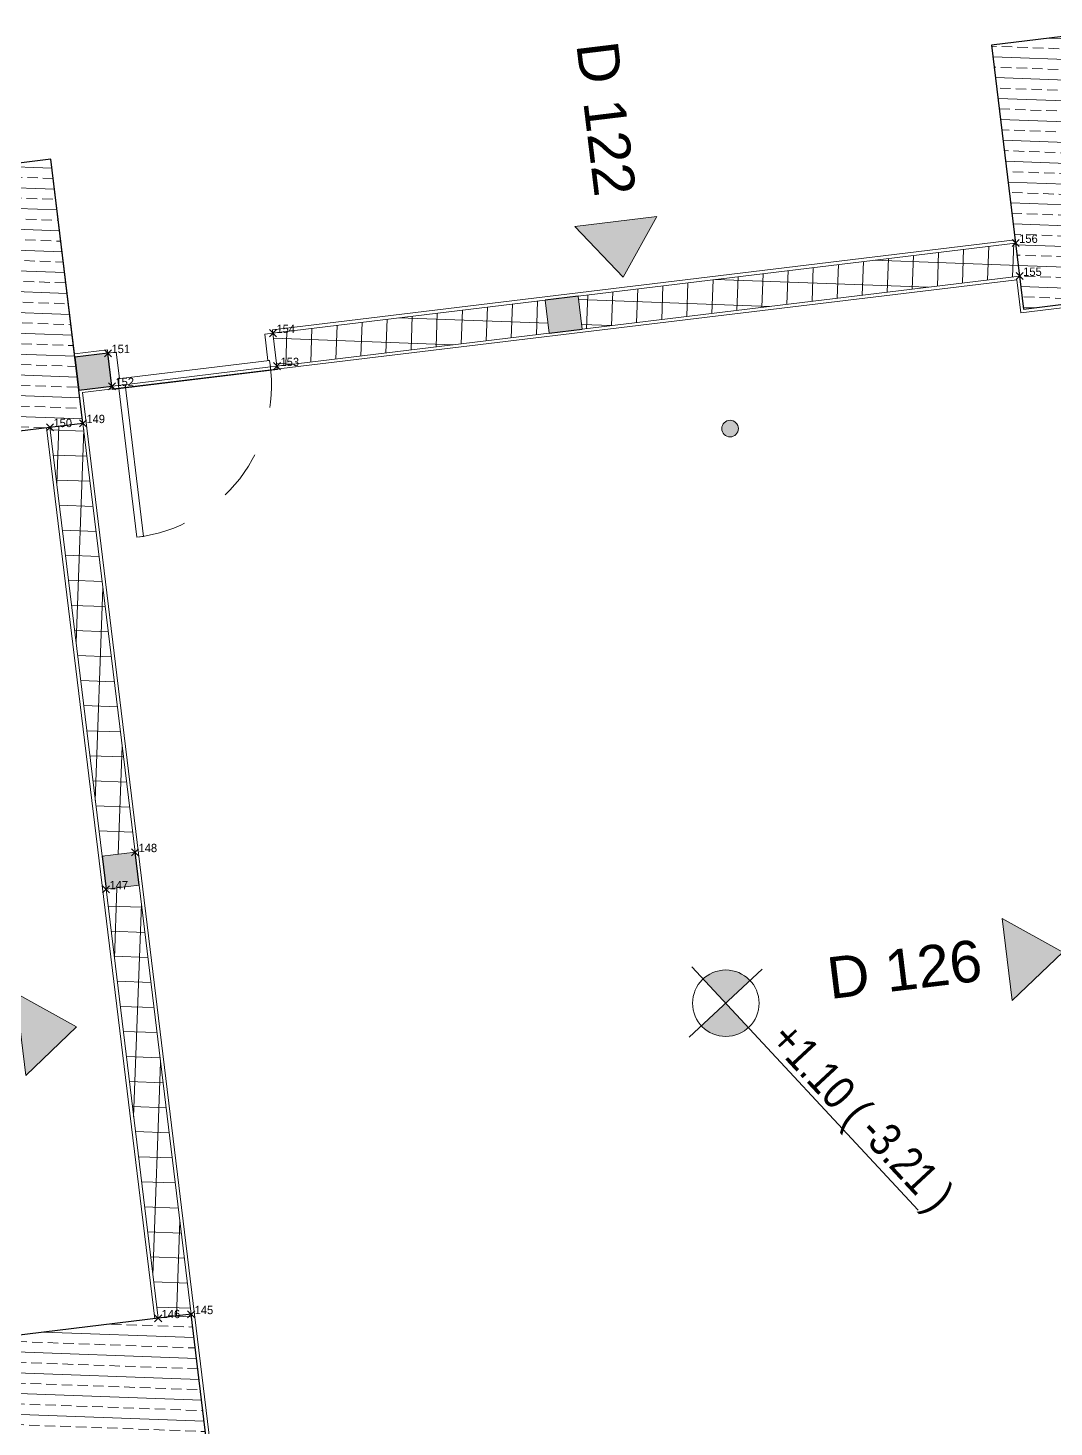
# Model space of a CAD drawing. Header units: metres. Extents: x 400403 to 400526, y 4543947 to 4544120.
# Drawn here: x 400454.59 to 400460.76, y 4544075.99 to 4544084.41 of the extents above; entities that cross this region are included whole.
import ezdxf

# ---------------------------------------------------------------- set-up
doc = ezdxf.new("R2010")
doc.units = ezdxf.units.M
doc.linetypes.add('Dash', pattern=[0.6, 0.3, -0.3])
doc.layers.add('A_DOOR', color=5, linetype='Continuous', lineweight=13, true_color=0x0000ff)
doc.layers.add('A_RC', color=7, linetype='Continuous', lineweight=15, true_color=0x007f00)
for name, color, linetype, lineweight in [('A_ELEVATION_2', 7, 'Continuous', 18), ('A_HATCH', 7, 'Continuous', 18), ('A_NIVO', 7, 'Continuous', 5), ('A_SECTION_LINE', 7, 'Continuous', 5), ('A_TEXT_40', 7, 'Continuous', 5)]:
    doc.layers.add(name, color=color, linetype=linetype, lineweight=lineweight)
doc.styles.add('Arial Narrow_1', font='Arial Narrow.ttf', dxfattribs={"height": 0.2})
doc.styles.add('Arial_1', font='Arial.ttf', dxfattribs={"height": 0.2499999999999998})
pattern_1 = [(45, (0, 0), (-0.1060660171779821, 0.1060660171779821), []), (135, (0, 0), (-0.1060660171779821, -0.1060660171779821), [])]
pattern_2 = [(45, (0, 0), (-0.08838834764831845, 0.08838834764831845), []), (45, (0.08800000000000001, 0), (-0.08838834764831845, 0.08838834764831845), [0.063, -0.031])]

# ---------------------------------------------------------------- blocks, each defined once
blk = doc.blocks.new('_SINGLE SWINGING_no handle - INT HOLLOW METAL-1542412-PERON KAT _1_10 _-3_21_ KOTU TUĞLA DUVAR PLANI - 1_2')
at = {"layer": 'A_DOOR', "color": 176, "true_color": 0x00007f}
for p, q in [((0.4199999999999566, 1.020000000000984), (0.4199999999999581, 0.1000000000009838)), ((0.4599999999999566, 1.020000000000984), (0.4199999999999566, 1.020000000000984)), ((0.4599999999999581, 0.1000000000009839), (0.4599999999999566, 1.020000000000984)), ((0.4599999999999746, 0.100000000000979), (-0.4600000000000068, 0.100000000000979)), ((-0.4600000000000068, 0.100000000000979), (-0.4600000000000067, 0.06000000000097949)), ((0.4599999999999581, 0.1000000000009839), (0.4199999999999581, 0.1000000000009838)), ((0.4599999999999746, 0.06000000000097949), (0.4599999999999746, 0.100000000000979)), ((-0.4600000000000067, 0.06000000000097949), (0.4599999999999747, 0.06000000000097949))]:
    blk.add_line(p, q, dxfattribs=at)
at = {"layer": 'A_DOOR', "color": 49, "lineweight": 15, "true_color": 0x464646}
for p, q in [((-0.4600000000000137, 0.1000000000009687), (-0.5000000000000102, 0.1000000000009687)), ((-0.5000000000000102, 0.1000000000009687), (-0.5000000000000104, -0.09999999999903367)), ((-0.4600000000000137, 0.06000000000096675), (-0.4600000000000137, 0.1000000000009687)), ((0.4999999999999919, 0.1000000000009687), (0.4599999999999953, 0.1000000000009687)), ((0.4599999999999953, 0.1000000000009687), (0.4599999999999953, 0.06000000000096675)), ((0.4999999999999919, -0.09999999999903367), (0.4999999999999919, 0.1000000000009687)), ((-0.4500000000000119, 0.06000000000096675), (-0.4600000000000137, 0.06000000000096675)), ((-0.4500000000000119, -0.09999999999903367), (-0.4500000000000119, 0.06000000000096675)), ((0.4599999999999953, 0.06000000000096675), (0.4499999999999937, 0.06000000000096675)), ((0.4499999999999937, 0.06000000000096675), (0.4499999999999937, -0.09999999999903367)), ((-0.5000000000000104, -0.09999999999903367), (-0.4500000000000119, -0.09999999999903367)), ((0.4499999999999937, -0.09999999999903367), (0.4999999999999919, -0.09999999999903367))]:
    blk.add_line(p, q, dxfattribs=at)
at = {"layer": 'A_DOOR', "linetype": 'Dash', "lineweight": 5}
blk.add_arc((0.4599999999999578, 0.1000000000009838), 0.9199999999999995, 90.00000000000004, 181.0000000000005, dxfattribs=at)
blk = doc.blocks.new('M09-PRT-S24-ZZ-M3-ARC-01_rvt-1-PERON KAT _1_10 _-3_21_ KOTU TUĞLA DUVAR PLANI - 1_2')
at = {"layer": 'A_HATCH', "lineweight": 5, "true_color": 0x787878}
h = blk.add_hatch(dxfattribs=at)
h.set_pattern_fill('FP_2', color=8, style=0, pattern_type=2)
h.set_pattern_definition(pattern_1)
h.paths.add_polyline_path([(46.46412407648047, 36.50585241860311), (47.43396974276306, 37.84073045932178), (47.27216634388808, 37.95828750978028), (46.30232067760547, 36.62340946906161)], flags=0)
h.paths.add_polyline_path([(47.55152679322155, 38.00253385819675), (49.10915771179663, 40.14642889329038), (48.94735431292164, 40.26398594374888), (47.38972339434656, 38.12009090865526)], flags=0)
h = blk.add_hatch(dxfattribs=at)
h.set_pattern_fill('FP_2', color=8, style=0, pattern_type=2)
h.set_pattern_definition(pattern_1)
h.paths.add_polyline_path([(50.17171989177065, 32.08163121364036), (50.28927694222916, 32.24343461251536), (48.18582021659748, 33.77168537950571), (48.06826316613898, 33.60988198063072), (50.15020541247831, 32.09726239781414)], flags=0)
h.paths.add_polyline_path([(47.906459767264, 33.7274390310892), (48.02401681772249, 33.88924242996421), (45.92056781389099, 35.41748758673834), (45.80301076343249, 35.25568418786334), (47.14111338873024, 34.28349572374889)], flags=0)
at = {"layer": 'A_RC', "lineweight": 5, "true_color": 0xff8000}
for points in [[(47.43396974276305, 37.84073045932177), (47.55152679322155, 38.00253385819676), (47.38972339434657, 38.12009090865526), (47.27216634388808, 37.95828750978027)], [(45.75878177372939, 35.53503202535324), (45.8763388241879, 35.69683542422823), (45.71453542531291, 35.81439247468673), (45.59697837485441, 35.65258907581173)], [(48.06826316613896, 33.60988198063068), (48.18582021659746, 33.77168537950567), (48.02401681772248, 33.88924242996417), (47.90645976726397, 33.72743903108917)]]:
    blk.add_hatch(color=30, dxfattribs=at).paths.add_polyline_path(points, flags=0)
at = {"layer": 'A_ELEVATION_2', "lineweight": 20}
for p, q in [((48.9473543129216, 40.26398594374885), (47.38972339434653, 38.12009090865523)), ((49.10915771179659, 40.14642889329035), (48.9473543129216, 40.26398594374885)), ((47.55152679322152, 38.00253385819673), (49.10915771179659, 40.14642889329035)), ((47.27216634388804, 37.95828750978025), (46.30232067760544, 36.62340946906158)), ((46.46412407648043, 36.50585241860308), (47.43396974276303, 37.84073045932175)), ((46.30232067760544, 36.62340946906158), (46.46412407648043, 36.50585241860308)), ((45.92056781389095, 35.41748758673831), (45.80301076343245, 35.25568418786332)), ((48.02401681772246, 33.88924242996418), (45.92056781389095, 35.41748758673831)), ((45.80301076343245, 35.25568418786332), (47.90645976726397, 33.72743903108918)), ((50.28927694222912, 32.24343461251533), (48.18582021659745, 33.77168537950568)), ((48.06826316613895, 33.60988198063069), (50.17171989177061, 32.08163121364034)), ((50.17171989177061, 32.08163121364034), (50.28927694222912, 32.24343461251533))]:
    blk.add_line(p, q, dxfattribs=at)
at = {"layer": 'A_ELEVATION_2', "lineweight": 13}
for p, q in [((47.38972339434653, 38.12009090865523), (47.55152679322152, 38.00253385819673)), ((47.43396974276303, 37.84073045932175), (47.27216634388804, 37.95828750978025)), ((47.90645976726397, 33.72743903108918), (48.02401681772246, 33.88924242996418)), ((48.18582021659745, 33.77168537950568), (48.06826316613895, 33.60988198063069))]:
    blk.add_line(p, q, dxfattribs=at)
at = {"layer": 'A_RC'}
for p, q in [((50.00486909056301, 41.00498348530986), (49.27538574551323, 40.00093579789852)), ((46.28619919238653, 36.63524618060917), (48.93117397327844, 40.27574164913099)), ((49.11366535729174, 40.118608365554), (45.78344070405797, 35.54179633097251)), ((49.27538574551323, 40.00093579789852), (49.11366535729174, 40.118608365554)), ((46.30237953227401, 36.62349047556335), (46.28619919238653, 36.63524618060918)), ((45.89257801874403, 35.68516072568404), (46.48036327103651, 36.49417772005899)), ((46.48036327103651, 36.49417772005899), (46.4641731121791, 36.50594055900406)), ((44.6262168362731, 36.35801238506441), (45.58085688963557, 35.66442578735926)), ((45.58085688963557, 35.66442578735926), (45.69841394009405, 35.82622918623424)), ((45.69841394009405, 35.82622918623424), (45.71459427998232, 35.81447348118783)), ((45.87631667235556, 35.6969752853979), (45.89257801874403, 35.68516072568404)), ((45.78344070405797, 35.54179633097251), (53.35912284517978, 30.03779490082774)), ((50.1598671811164, 32.06531735698729), (45.79117541149174, 35.23935771936669))]:
    blk.add_line(p, q, dxfattribs=at)
at = {"layer": 'A_RC', "color": 7, "lineweight": 25}
for p, q in [((47.38972339434653, 38.12009090865523), (47.27216634388804, 37.95828750978024)), ((47.43396974276302, 37.84073045932174), (47.55152679322152, 38.00253385819673)), ((45.71453542531287, 35.8143924746867), (45.59697837485437, 35.65258907581171)), ((45.87633882418785, 35.6968354242282), (45.71453542531287, 35.8143924746867)), ((45.75878177372935, 35.53503202535321), (45.87633882418785, 35.6968354242282)), ((45.59697837485437, 35.65258907581171), (45.75878177372935, 35.53503202535321)), ((48.18582021659742, 33.77168537950565), (48.02401681772244, 33.88924242996414)), ((47.90645976726394, 33.72743903108915), (48.06826316613893, 33.60988198063065))]:
    blk.add_line(p, q, dxfattribs=at)
at = {"layer": 'A_RC', "color": 7}
for p, q in [((47.55152679322152, 38.00253385819673), (47.38972339434653, 38.12009090865523)), ((47.27216634388804, 37.95828750978024), (47.43396974276302, 37.84073045932174)), ((48.02401681772244, 33.88924242996414), (47.90645976726394, 33.72743903108915)), ((48.06826316613893, 33.60988198063065), (48.18582021659742, 33.77168537950565))]:
    blk.add_line(p, q, dxfattribs=at)
at = {"lineweight": 15, "rotation": 233.9999999999997}
blk.add_blockref('_SINGLE SWINGING_no handle - INT HOLLOW METAL-1542412-PERON KAT _1_10 _-3_21_ KOTU TUĞLA DUVAR PLANI - 1_2', (46.0893297508967, 36.16012244664486), dxfattribs=at)
blk = doc.blocks.new('M09-PRT-S24-ZZ-M3-STR-01_rvt-1-PERON KAT _1_10 _-3_21_ KOTU TUĞLA DUVAR PLANI - 1_2')
at = {"layer": 'A_RC', "lineweight": 5, "true_color": 0x787878}
h = blk.add_hatch(dxfattribs=at)
h.set_pattern_fill('FP_1', color=8, style=0, pattern_type=2)
h.set_pattern_definition(pattern_2)
h.paths.add_polyline_path([(49.27096111136748, 40.02887184284013), (49.97630341411845, 40.99969223609007), (48.68187622311853, 41.94014863975804), (47.97653392036756, 40.96932824650811)], flags=0)
h = blk.add_hatch(dxfattribs=at)
h.set_pattern_fill('FP_1', color=8, style=0, pattern_type=2)
h.set_pattern_definition(pattern_2)
h.paths.add_polyline_path([(45.21524287054934, 34.44665458165303), (45.92058517330032, 35.41747497490295), (44.6261579823004, 36.35793137857092), (43.92081567954943, 35.38711098532099), (44.13202136498218, 35.23366107269758)], flags=0)
h = blk.add_hatch(dxfattribs=at)
h.set_pattern_fill('FP_1', color=8, style=0, pattern_type=2)
h.set_pattern_definition(pattern_2)
h.paths.add_polyline_path([(50.87836183117388, 30.33215781560571), (51.58370413392485, 31.30297820885564), (50.28927694292494, 32.24343461252362), (49.58393464017398, 31.27261421927368), (50.41889560843006, 30.6659795666111)], flags=0)
at = {"layer": 'A_RC', "color": 7, "lineweight": 25}
for p, q in [((48.6818762231185, 41.94014863975799), (47.97653392036752, 40.96932824650805)), ((49.27096111136744, 40.02887184284008), (49.97630341411841, 40.99969223609002)), ((47.97653392036752, 40.96932824650805), (49.27096111136744, 40.02887184284008)), ((44.62615798230037, 36.35793137857089), (43.92081567954939, 35.38711098532096)), ((45.92058517330028, 35.41747497490292), (44.62615798230037, 36.35793137857089)), ((45.21524287054931, 34.44665458165299), (45.92058517330028, 35.41747497490292)), ((50.28927694292491, 32.24343461252358), (49.58393464017394, 31.27261421927365)), ((51.58370413392482, 31.30297820885561), (50.28927694292491, 32.24343461252358))]:
    blk.add_line(p, q, dxfattribs=at)
blk = doc.blocks.new('Elevation - Filled Arrow-693709-PERON KAT _1_10 _-3_21_ KOTU TUĞLA DUVAR PLANI - 1_2')
at = {"layer": 'A_SECTION_LINE'}
blk.add_hatch(color=256, dxfattribs=at).paths.add_polyline_path([(6.591881948714948e-07, 0.005843741991433941), (0.002531957843382645, 0.002468698742516678), (-0.002450179215144995, 0.002468698742516693)], flags=0)
for p, q in [((6.591881948721558e-07, 0.005843741991433941), (-0.002450179215144995, 0.002468698742516693)), ((0.002531957843382645, 0.002468698742516679), (6.591881948714948e-07, 0.005843741991433941)), ((-0.002450179215144993, 0.002468698742516694), (0.002531957843382645, 0.002468698742516678))]:
    blk.add_line(p, q, dxfattribs=at)
blk = doc.blocks.new('Spot Elevations - D_DAT_ELEV TARGET_REV-693727-PERON KAT _1_10 _-3_21_ KOTU TUĞLA DUVAR PLANI - 1_2')
at = {"layer": 'A_NIVO'}
h = blk.add_hatch(color=256, dxfattribs=at)
edge = h.paths.add_edge_path(flags=0)
edge.add_line((1.586231146433193e-18, 0.004), (-0.001999999999999998, 0.004))
edge.add_arc((-5.287437154777308e-19, 0.004), 0.001999999999999996, 90.00000000000028, 180.0000000000001, ccw=False)
edge.add_line((1.586231146433193e-18, 0.005999999999999998), (1.586231146433193e-18, 0.004))
h = blk.add_hatch(color=256, dxfattribs=at)
edge = h.paths.add_edge_path(flags=0)
edge.add_line((1.586231146433193e-18, 0.004), (0.002000000000000003, 0.004))
edge.add_arc((9.517386878599156e-18, 0.003999999999999994), 0.001999999999999992, 269.9999999999993, 359.99999999999983, ccw=False)
edge.add_line((1.586231146433193e-18, 0.002), (1.586231146433193e-18, 0.004))
for p, q in [((1.850603004172058e-18, 0.001000000000000001), (1.850603004172058e-18, 0.006999999999999999)), ((-0.002999999999999997, 0.004), (0.017, 0.004))]:
    blk.add_line(p, q, dxfattribs=at)
blk.add_circle((1.586231146433193e-18, 0.004), 0.002000000000000001, dxfattribs=at)
blk = doc.blocks.new('*U825')
at = {"color": 0, "linetype": 'ByBlock', "lineweight": -2, "transparency": 16777216}
for p, q in [((-0.7071067811865476, -0.7071067811865476), (0.7071067811865476, 0.7071067811865476)), ((-0.7071067811865476, 0.7071067811865476), (0.7071067811865476, -0.7071067811865476))]:
    blk.add_line(p, q, dxfattribs=at)
blk = doc.blocks.new('*U1258', base_point=(400455.5733472865, 4544076.672045923))
at = {"color": 1, "linetype": 'ByBlock', "insert": (400455.5945604899, 4544076.672045923), "char_height": 0.05, "attachment_point": 7}
blk.add_mtext('145', dxfattribs=at)
blk = doc.blocks.new('*U1259', base_point=(400455.5733472865, 4544076.672045923))
at = {"color": 61, "linetype": 'ByBlock', "lineweight": -2}
blk.add_blockref('*U1258', (400455.5733472865, 4544076.672045923), dxfattribs=at)
blk = doc.blocks.new('*U1260', base_point=(400455.5733472865, 4544076.672045923))
at = {"color": 60, "linetype": 'ByBlock', "lineweight": -2, "xscale": 0.03, "yscale": 0.03, "zscale": 0.03, "rotation": 8.537736462515939e-07}
blk.add_blockref('*U825', (400455.5733472865, 4544076.672045923), dxfattribs=at)
at = {"color": 61, "linetype": 'ByBlock', "lineweight": -2}
blk.add_blockref('*U1259', (400455.5733472865, 4544076.672045923), dxfattribs=at)
blk = doc.blocks.new('*U1261', base_point=(400455.3748058975, 4544076.647935409))
at = {"color": 1, "linetype": 'ByBlock', "insert": (400455.396019101, 4544076.647935409), "char_height": 0.05, "attachment_point": 7}
blk.add_mtext('146', dxfattribs=at)
blk = doc.blocks.new('*U1262', base_point=(400455.3748058975, 4544076.647935409))
at = {"color": 61, "linetype": 'ByBlock', "lineweight": -2}
blk.add_blockref('*U1261', (400455.3748058975, 4544076.647935409), dxfattribs=at)
blk = doc.blocks.new('*U1263', base_point=(400455.3748058975, 4544076.647935409))
at = {"color": 61, "linetype": 'ByBlock', "lineweight": -2}
blk.add_blockref('*U1262', (400455.3748058975, 4544076.647935409), dxfattribs=at)
at = {"color": 60, "linetype": 'ByBlock', "lineweight": -2, "xscale": 0.03, "yscale": 0.03, "zscale": 0.03, "rotation": 8.537736462515939e-07}
blk.add_blockref('*U825', (400455.3748058975, 4544076.647935409), dxfattribs=at)
blk = doc.blocks.new('*U1264', base_point=(400455.0613673503, 4544079.228988853))
at = {"color": 1, "linetype": 'ByBlock', "insert": (400455.0825805537, 4544079.228988853), "char_height": 0.05, "attachment_point": 7}
blk.add_mtext('147', dxfattribs=at)
blk = doc.blocks.new('*U1265', base_point=(400455.0613673503, 4544079.228988853))
at = {"color": 61, "linetype": 'ByBlock', "lineweight": -2}
blk.add_blockref('*U1264', (400455.0613673503, 4544079.228988853), dxfattribs=at)
blk = doc.blocks.new('*U1266', base_point=(400455.0613673503, 4544079.228988853))
at = {"color": 60, "linetype": 'ByBlock', "lineweight": -2, "xscale": 0.03, "yscale": 0.03, "zscale": 0.03, "rotation": 8.537736462515939e-07}
blk.add_blockref('*U825', (400455.0613673503, 4544079.228988853), dxfattribs=at)
at = {"color": 61, "linetype": 'ByBlock', "lineweight": -2}
blk.add_blockref('*U1265', (400455.0613673503, 4544079.228988853), dxfattribs=at)
blk = doc.blocks.new('*U1267', base_point=(400455.2357982252, 4544079.451640756))
at = {"color": 1, "linetype": 'ByBlock', "insert": (400455.2570114286, 4544079.451640756), "char_height": 0.05, "attachment_point": 7}
blk.add_mtext('148', dxfattribs=at)
blk = doc.blocks.new('*U1268', base_point=(400455.2357982252, 4544079.451640756))
at = {"color": 61, "linetype": 'ByBlock', "lineweight": -2}
blk.add_blockref('*U1267', (400455.2357982252, 4544079.451640756), dxfattribs=at)
blk = doc.blocks.new('*U1269', base_point=(400455.2357982252, 4544079.451640756))
at = {"color": 60, "linetype": 'ByBlock', "lineweight": -2, "xscale": 0.03, "yscale": 0.03, "zscale": 0.03, "rotation": 8.537736462515939e-07}
blk.add_blockref('*U825', (400455.2357982252, 4544079.451640756), dxfattribs=at)
at = {"color": 61, "linetype": 'ByBlock', "lineweight": -2}
blk.add_blockref('*U1268', (400455.2357982252, 4544079.451640756), dxfattribs=at)
blk = doc.blocks.new('*U1270', base_point=(400454.9223608283, 4544082.032684725))
at = {"color": 1, "linetype": 'ByBlock', "insert": (400454.9435740317, 4544082.032684725), "char_height": 0.05, "attachment_point": 7}
blk.add_mtext('149', dxfattribs=at)
blk = doc.blocks.new('*U1271', base_point=(400454.9223608283, 4544082.032684725))
at = {"color": 61, "linetype": 'ByBlock', "lineweight": -2}
blk.add_blockref('*U1270', (400454.9223608283, 4544082.032684725), dxfattribs=at)
blk = doc.blocks.new('*U1272', base_point=(400454.9223608283, 4544082.032684725))
at = {"color": 61, "linetype": 'ByBlock', "lineweight": -2}
blk.add_blockref('*U1271', (400454.9223608283, 4544082.032684725), dxfattribs=at)
at = {"color": 60, "linetype": 'ByBlock', "lineweight": -2, "xscale": 0.03, "yscale": 0.03, "zscale": 0.03, "rotation": 8.537736462515939e-07}
blk.add_blockref('*U825', (400454.9223608283, 4544082.032684725), dxfattribs=at)
blk = doc.blocks.new('*U1273', base_point=(400454.7238194393, 4544082.008574211))
at = {"color": 1, "linetype": 'ByBlock', "insert": (400454.7450326427, 4544082.008574211), "char_height": 0.05, "attachment_point": 7}
blk.add_mtext('150', dxfattribs=at)
blk = doc.blocks.new('*U1274', base_point=(400454.7238194393, 4544082.008574211))
at = {"color": 61, "linetype": 'ByBlock', "lineweight": -2}
blk.add_blockref('*U1273', (400454.7238194393, 4544082.008574211), dxfattribs=at)
blk = doc.blocks.new('*U1275', base_point=(400454.7238194393, 4544082.008574211))
at = {"color": 60, "linetype": 'ByBlock', "lineweight": -2, "xscale": 0.03, "yscale": 0.03, "zscale": 0.03, "rotation": 8.537736462515939e-07}
blk.add_blockref('*U825', (400454.7238194393, 4544082.008574211), dxfattribs=at)
at = {"color": 61, "linetype": 'ByBlock', "lineweight": -2}
blk.add_blockref('*U1274', (400454.7238194393, 4544082.008574211), dxfattribs=at)
blk = doc.blocks.new('*U1276', base_point=(400455.0727831756, 4544082.453868788))
at = {"color": 1, "linetype": 'ByBlock', "insert": (400455.0939963791, 4544082.453868788), "char_height": 0.05, "attachment_point": 7}
blk.add_mtext('151', dxfattribs=at)
blk = doc.blocks.new('*U1277', base_point=(400455.0727831756, 4544082.453868788))
at = {"color": 61, "linetype": 'ByBlock', "lineweight": -2}
blk.add_blockref('*U1276', (400455.0727831756, 4544082.453868788), dxfattribs=at)
blk = doc.blocks.new('*U1278', base_point=(400455.0727831756, 4544082.453868788))
at = {"color": 61, "linetype": 'ByBlock', "lineweight": -2}
blk.add_blockref('*U1277', (400455.0727831756, 4544082.453868788), dxfattribs=at)
at = {"color": 60, "linetype": 'ByBlock', "lineweight": -2, "xscale": 0.03, "yscale": 0.03, "zscale": 0.03, "rotation": 8.537736462515939e-07}
blk.add_blockref('*U825', (400455.0727831756, 4544082.453868788), dxfattribs=at)
blk = doc.blocks.new('*U1279', base_point=(400455.0967942901, 4544082.255315328))
at = {"color": 1, "linetype": 'ByBlock', "insert": (400455.1180074936, 4544082.255315328), "char_height": 0.05, "attachment_point": 7}
blk.add_mtext('152', dxfattribs=at)
blk = doc.blocks.new('*U1280', base_point=(400455.0967942901, 4544082.255315328))
at = {"color": 61, "linetype": 'ByBlock', "lineweight": -2}
blk.add_blockref('*U1279', (400455.0967942901, 4544082.255315328), dxfattribs=at)
blk = doc.blocks.new('*U1281', base_point=(400455.0967942901, 4544082.255315328))
at = {"color": 60, "linetype": 'ByBlock', "lineweight": -2, "xscale": 0.03, "yscale": 0.03, "zscale": 0.03, "rotation": 8.537736462515939e-07}
blk.add_blockref('*U825', (400455.0967942901, 4544082.255315328), dxfattribs=at)
at = {"color": 61, "linetype": 'ByBlock', "lineweight": -2}
blk.add_blockref('*U1280', (400455.0967942901, 4544082.255315328), dxfattribs=at)
blk = doc.blocks.new('*U1282', base_point=(400456.0896006341, 4544082.375879966))
at = {"color": 1, "linetype": 'ByBlock', "insert": (400456.1108138376, 4544082.375879966), "char_height": 0.05, "attachment_point": 7}
blk.add_mtext('153', dxfattribs=at)
blk = doc.blocks.new('*U1283', base_point=(400456.0896006341, 4544082.375879966))
at = {"color": 61, "linetype": 'ByBlock', "lineweight": -2}
blk.add_blockref('*U1282', (400456.0896006341, 4544082.375879966), dxfattribs=at)
blk = doc.blocks.new('*U1284', base_point=(400456.0896006341, 4544082.375879966))
at = {"color": 61, "linetype": 'ByBlock', "lineweight": -2}
blk.add_blockref('*U1283', (400456.0896006341, 4544082.375879966), dxfattribs=at)
at = {"color": 60, "linetype": 'ByBlock', "lineweight": -2, "xscale": 0.03, "yscale": 0.03, "zscale": 0.03, "rotation": 8.537736462515939e-07}
blk.add_blockref('*U825', (400456.0896006341, 4544082.375879966), dxfattribs=at)
blk = doc.blocks.new('*U1285', base_point=(400456.0654901204, 4544082.574421356))
at = {"color": 1, "linetype": 'ByBlock', "insert": (400456.0867033238, 4544082.574421356), "char_height": 0.05, "attachment_point": 7}
blk.add_mtext('154', dxfattribs=at)
blk = doc.blocks.new('*U1286', base_point=(400456.0654901204, 4544082.574421356))
at = {"color": 61, "linetype": 'ByBlock', "lineweight": -2}
blk.add_blockref('*U1285', (400456.0654901204, 4544082.574421356), dxfattribs=at)
blk = doc.blocks.new('*U1287', base_point=(400456.0654901204, 4544082.574421356))
at = {"color": 60, "linetype": 'ByBlock', "lineweight": -2, "xscale": 0.03, "yscale": 0.03, "zscale": 0.03, "rotation": 8.537736462515939e-07}
blk.add_blockref('*U825', (400456.0654901204, 4544082.574421356), dxfattribs=at)
at = {"color": 61, "linetype": 'ByBlock', "lineweight": -2}
blk.add_blockref('*U1286', (400456.0654901204, 4544082.574421356), dxfattribs=at)
blk = doc.blocks.new('*U1288', base_point=(400460.5566824862, 4544082.918354456))
at = {"color": 1, "linetype": 'ByBlock', "insert": (400460.5778956896, 4544082.918354456), "char_height": 0.05, "attachment_point": 7}
blk.add_mtext('155', dxfattribs=at)
blk = doc.blocks.new('*U1289', base_point=(400460.5566824862, 4544082.918354456))
at = {"color": 61, "linetype": 'ByBlock', "lineweight": -2}
blk.add_blockref('*U1288', (400460.5566824862, 4544082.918354456), dxfattribs=at)
blk = doc.blocks.new('*U1290', base_point=(400460.5566824862, 4544082.918354456))
at = {"color": 60, "linetype": 'ByBlock', "lineweight": -2, "xscale": 0.03, "yscale": 0.03, "zscale": 0.03, "rotation": 8.537736462515939e-07}
blk.add_blockref('*U825', (400460.5566824862, 4544082.918354456), dxfattribs=at)
at = {"color": 61, "linetype": 'ByBlock', "lineweight": -2}
blk.add_blockref('*U1289', (400460.5566824862, 4544082.918354456), dxfattribs=at)
blk = doc.blocks.new('*U1291', base_point=(400460.5325719724, 4544083.116895845))
at = {"color": 1, "linetype": 'ByBlock', "insert": (400460.5537851758, 4544083.116895845), "char_height": 0.05, "attachment_point": 7}
blk.add_mtext('156', dxfattribs=at)
blk = doc.blocks.new('*U1292', base_point=(400460.5325719724, 4544083.116895845))
at = {"color": 61, "linetype": 'ByBlock', "lineweight": -2}
blk.add_blockref('*U1291', (400460.5325719724, 4544083.116895845), dxfattribs=at)
blk = doc.blocks.new('*U1293', base_point=(400460.5325719724, 4544083.116895845))
at = {"color": 61, "linetype": 'ByBlock', "lineweight": -2}
blk.add_blockref('*U1292', (400460.5325719724, 4544083.116895845), dxfattribs=at)
at = {"color": 60, "linetype": 'ByBlock', "lineweight": -2, "xscale": 0.03, "yscale": 0.03, "zscale": 0.03, "rotation": 8.537736462515939e-07}
blk.add_blockref('*U825', (400460.5325719724, 4544083.116895845), dxfattribs=at)

msp = doc.modelspace()

# ---------------------------------------------------------------- hatches: boundary and pattern name
at = {"layer": 'A_TEXT_40'}
h = msp.add_hatch(color=256, dxfattribs=at)
edge = h.paths.add_edge_path(flags=0)
edge.add_arc((400458.8150537258, 4544082.000373797), 0.04999999999955086, -47.07600604230347, 312.9239939576965)

# ---------------------------------------------------------------- linework, layer by layer
msp.add_circle((400458.8150537258, 4544082.000373797), 0.04999999999955086, dxfattribs=at)

# ---------------------------------------------------------------- block references
at = {"lineweight": 5, "rotation": 312.9239939576965}
for name in ['M09-PRT-S24-ZZ-M3-ARC-01_rvt-1-PERON KAT _1_10 _-3_21_ KOTU TUĞLA DUVAR PLANI - 1_2', 'M09-PRT-S24-ZZ-M3-STR-01_rvt-1-PERON KAT _1_10 _-3_21_ KOTU TUĞLA DUVAR PLANI - 1_2']:
    msp.add_blockref(name, (400397.7144573492, 4544091.538091335), dxfattribs=at)
for name, p in [('*U1293', (400460.5325719724, 4544083.116895845)), ('*U1290', (400460.5566824862, 4544082.918354456)), ('*U1287', (400456.0654901204, 4544082.574421356)), ('*U1278', (400455.0727831756, 4544082.453868788)), ('*U1284', (400456.0896006341, 4544082.375879966)), ('*U1281', (400455.0967942901, 4544082.255315328)), ('*U1272', (400454.9223608283, 4544082.032684725)), ('*U1275', (400454.7238194393, 4544082.008574211)), ('*U1269', (400455.2357982252, 4544079.451640756)), ('*U1266', (400455.0613673503, 4544079.228988853)), ('*U1263', (400455.3748058975, 4544076.647935409)), ('*U1260', (400455.5733472865, 4544076.672045923))]:
    msp.add_blockref(name, p)
at = {"layer": 'A_NIVO', "xscale": 99.99999999910261, "yscale": 99.99999999910261, "zscale": 99.99999999910261, "rotation": 312.9239939576965}
msp.add_blockref('Spot Elevations - D_DAT_ELEV TARGET_REV-693727-PERON KAT _1_10 _-3_21_ KOTU TUĞLA DUVAR PLANI - 1_2', (400458.4962549277, 4544078.270815709), dxfattribs=at)
at = {"layer": 'A_SECTION_LINE'}
for p, xscale, yscale, zscale, rotation in [((400458.1021890703, 4544083.492352726), 99.99999999910261, 99.99999999910261, 99.99999999910261, 186.9239939576941), ((400460.2368384816, 4544078.780710016), 99.99999999910261, 99.99999999910261, 99.99999999910261, 276.9239939576944), ((400454.302984644, 4544078.330013182), 99.99999999910264, 99.99999999910264, 99.99999999910264, 276.923993957695)]:
    msp.add_blockref('Elevation - Filled Arrow-693709-PERON KAT _1_10 _-3_21_ KOTU TUĞLA DUVAR PLANI - 1_2', p, dxfattribs=dict(at, xscale=xscale, yscale=yscale, zscale=zscale, rotation=rotation))

# ---------------------------------------------------------------- texts
at = {"layer": 'A_NIVO', "char_height": 0.1999999999982054, "attachment_point": 1, "rotation": 312.92399395769655, "line_spacing_factor": 0.9746961653507236, "style": 'Arial Narrow_1'}
for s, insert, width in [('+1.10 (', (400459.1909373437, 4544078.451489983), 0.8620854149801773), ('-3.21 )', (400459.727817041, 4544077.895466994), 0.7908589846826697)]:
    msp.add_mtext(s, dxfattribs=dict(at, insert=insert, width=width))
at = {"layer": 'A_SECTION_LINE', "char_height": 0.2499999999977565, "width": 1.122362499989928, "attachment_point": 1, "style": 'Arial_1'}
for s, insert, rotation in [('D 122', (400458.1377586254, 4544084.34281393), 276.9239939576944), ('D 126', (400459.386377278, 4544078.816279572), 6.923993957694661)]:
    msp.add_mtext(s, dxfattribs=dict(at, insert=insert, rotation=rotation))

doc.saveas('drawing.dxf')
